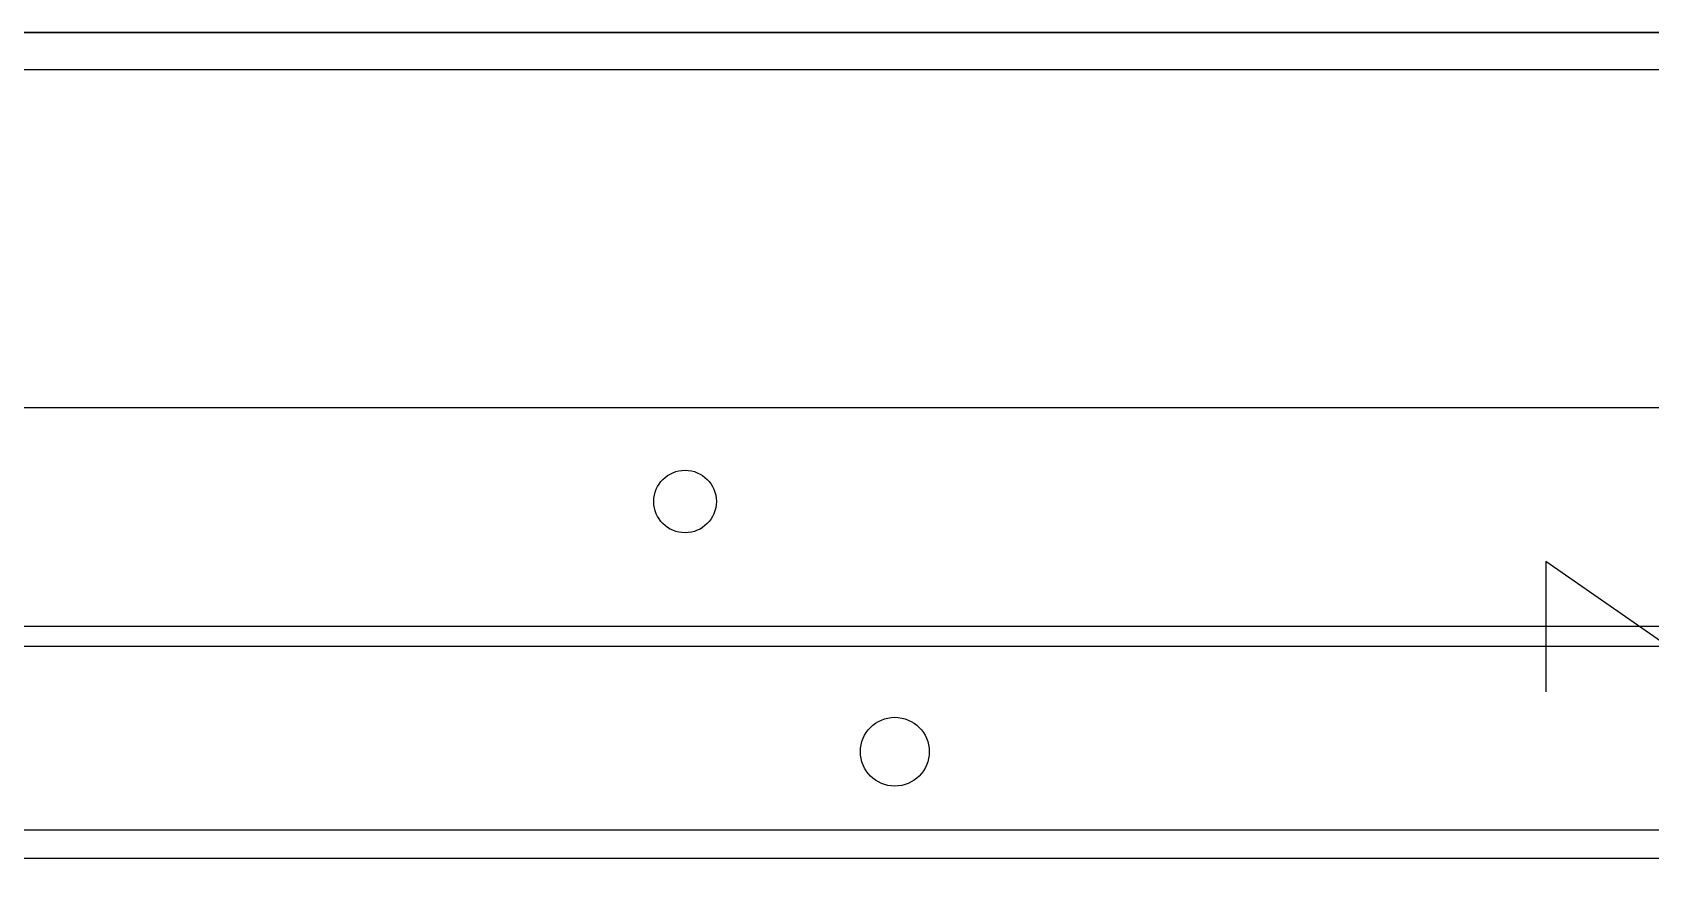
# Model space of a CAD drawing. Header units: millimetres. Extents: x 89450 to 753248, y -530175 to 1209785.
# Drawn here: x 398570.9 to 398829.4, y -107826.6 to -107691.4 of the extents above; entities that cross this region are included whole.
import ezdxf

# ---------------------------------------------------------------- set-up
doc = ezdxf.new("R2010")
doc.units = ezdxf.units.MM
doc.header["$LTSCALE"] = 150
doc.layers.add('------00 Load Bank', color=3, linetype='Continuous')

# ---------------------------------------------------------------- blocks, each defined once
blk = doc.blocks.new('A$Cd768ecee')
at = {"color": 0}
for p, q in [((38.2, 38.2), (1141.8, 38.2)), ((35, 35), (1145, 35)), ((0, 0), (1180, 0))]:
    blk.add_line(p, q, dxfattribs=at)
blk.add_lwpolyline([(135, 24.58), (135, 45.42), (165, 24.58), (165, 45.42)], dxfattribs=at)
for centre, radius in [((269, 55), 5.5), ((302.5, 15), 5)]:
    blk.add_circle(centre, radius, dxfattribs=at)
blk = doc.blocks.new('A$C02650c35')
at = {"color": 0}
for p, q in [((1040.5, 24.5), (1040.5, 1060.5)), ((1045, 24.5), (1045, 1060.5)), ((1045, 30), (1045, 1055))]:
    blk.add_line(p, q, dxfattribs=at)

msp = doc.modelspace()

# ---------------------------------------------------------------- linework, layer by layer
at = {"layer": '------00 Load Bank', "color": 161, "elevation": 0}
msp.add_lwpolyline([(399100.18, -107691.43), (397730.18, -107691.43), (397730.18, -110291.43), (399100.18, -110291.43), (399100.18, -107691.43)], dxfattribs=at)
for points in [[(399100.18, -110291.43), (397730.18, -110291.43), (397730.18, -107691.43), (399100.18, -107691.43)], [(399094.18, -107697.43), (397736.18, -107697.43), (397736.18, -110285.43), (399094.18, -110285.43)]]:
    msp.add_lwpolyline(points, close=True, dxfattribs=at)

# ---------------------------------------------------------------- block references
at = {"layer": '------00 Load Bank', "color": 161, "rotation": 180}
msp.add_blockref('A$Cd768ecee', (398977.66, -107751.43), dxfattribs=at)
at = {"layer": '------00 Load Bank', "color": 161, "xscale": -1, "rotation": 270}
msp.add_blockref('A$C02650c35', (397845.16, -108863.93), dxfattribs=at)

doc.saveas('drawing.dxf')
